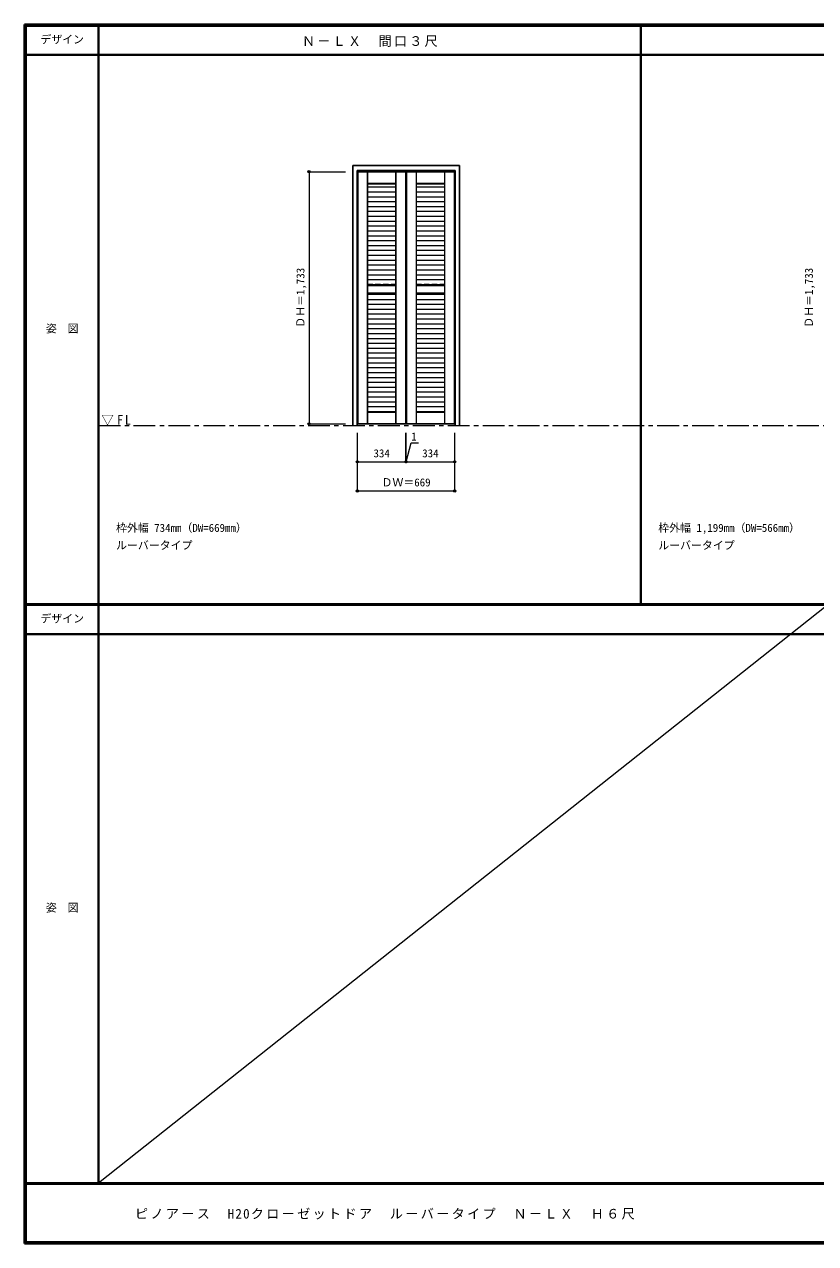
# Model space of a CAD drawing. Units: millimetres, scale not verified. Extents: x -6000 to 5700, y -4307 to 4260.
# Drawn here: x -6000 to -562, y -4205 to 4175 of the extents above; entities that cross this region are included whole.
import ezdxf
from ezdxf.enums import TextEntityAlignment as Align

# ---------------------------------------------------------------- set-up
doc = ezdxf.new("R2010")
doc.units = ezdxf.units.MM
doc.header["$LTSCALE"] = 30
doc.header["$PDMODE"] = 32
doc.header["$PDSIZE"] = 15
doc.linetypes.add('CHAIN1', pattern=[8, 5, -1, 1, -1])
doc.linetypes.add('DASHED1', pattern=[1.8, 1.2, -0.6])
for name, color, linetype, lineweight in [('0-0_補助線', 7, 'Continuous', 18), ('0-1_通り芯', 7, 'CHAIN1', 18), ('0-2_扉', 3, 'Continuous', 25), ('0-3_仕上げ', 7, 'Continuous', 18), ('0-4_枠', 3, 'Continuous', 25), ('0-B_寸法', 4, 'Continuous', 9), ('F-1_枠', 6, 'Continuous', 40)]:
    doc.layers.add(name, color=color, linetype=linetype, lineweight=lineweight)
doc.layers.add('0-A_文字', color=7, linetype='Continuous')
doc.layers.add('F-A_文字', color=7, linetype='Continuous')
doc.styles.add('ＭＳ ゴシック', font='')
doc.styles.get('ＭＳ ゴシック').set_extended_font_data('MS Gothic')

msp = doc.modelspace()

# ---------------------------------------------------------------- linework, layer by layer
at = {"layer": '0-0_補助線'}
msp.add_line((-478.47, 184.5), (-5490, -3790), dxfattribs=at)
at = {"layer": '0-1_通り芯'}
msp.add_line((-5490, 1418), (5690, 1418), dxfattribs=at)
at = {"layer": '0-2_扉'}
for p, q in [((-3377.17, 3162.5), (-3711.17, 3162.5)), ((-3711.17, 3162.5), (-3711.17, 1429.5)), ((-3377.17, 1429.5), (-3377.17, 3162.5)), ((-3376.17, 3162.5), (-3042.17, 3162.5)), ((-3376.17, 1429.5), (-3376.17, 3162.5)), ((-3042.17, 3162.5), (-3042.17, 1429.5)), ((-3377.17, 1429.5), (-3711.17, 1429.5)), ((-3376.17, 1429.5), (-3042.17, 1429.5))]:
    msp.add_line(p, q, dxfattribs=at)
at = {"layer": '0-3_仕上げ'}
for p, q in [((-3708.17, 3162.5), (-3708.17, 1429.5)), ((-3643.17, 3162.5), (-3643.17, 1429.5)), ((-3642.17, 3162.5), (-3642.17, 1429.5)), ((-3446.17, 1429.5), (-3446.17, 3162.5)), ((-3445.17, 1429.5), (-3445.17, 3162.5)), ((-3380.17, 3162.5), (-3380.17, 1429.5)), ((-3373.17, 3162.5), (-3373.17, 1429.5)), ((-3308.17, 3162.5), (-3308.17, 1429.5)), ((-3307.17, 3162.5), (-3307.17, 1429.5)), ((-3111.17, 1429.5), (-3111.17, 3162.5)), ((-3110.17, 1429.5), (-3110.17, 3162.5)), ((-3045.17, 3162.5), (-3045.17, 1429.5)), ((-3446.17, 3082.5), (-3642.17, 3082.5)), ((-3446.17, 3079.5), (-3642.17, 3079.5)), ((-3446.17, 3076.04), (-3642.17, 3076.04)), ((-3446.17, 3055.47), (-3642.17, 3055.47)), ((-3446.17, 3021.97), (-3642.17, 3021.97)), ((-3111.17, 3082.5), (-3307.17, 3082.5)), ((-3111.17, 3079.5), (-3307.17, 3079.5)), ((-3111.17, 3076.04), (-3307.17, 3076.04)), ((-3111.17, 3055.47), (-3307.17, 3055.47)), ((-3111.17, 3021.97), (-3307.17, 3021.97)), ((-3446.17, 2988.47), (-3642.17, 2988.47)), ((-3446.17, 2954.97), (-3642.17, 2954.97)), ((-3111.17, 2988.47), (-3307.17, 2988.47)), ((-3111.17, 2954.97), (-3307.17, 2954.97)), ((-3446.17, 2921.47), (-3642.17, 2921.47)), ((-3446.17, 2887.97), (-3642.17, 2887.97)), ((-3446.17, 2854.47), (-3642.17, 2854.47)), ((-3111.17, 2921.47), (-3307.17, 2921.47)), ((-3111.17, 2887.97), (-3307.17, 2887.97)), ((-3111.17, 2854.47), (-3307.17, 2854.47)), ((-3446.17, 2820.97), (-3642.17, 2820.97)), ((-3446.17, 2787.47), (-3642.17, 2787.47)), ((-3111.17, 2820.97), (-3307.17, 2820.97)), ((-3111.17, 2787.47), (-3307.17, 2787.47)), ((-3446.17, 2753.97), (-3642.17, 2753.97)), ((-3446.17, 2720.47), (-3642.17, 2720.47)), ((-3446.17, 2686.97), (-3642.17, 2686.97)), ((-3111.17, 2753.97), (-3307.17, 2753.97)), ((-3111.17, 2720.47), (-3307.17, 2720.47)), ((-3111.17, 2686.97), (-3307.17, 2686.97)), ((-3446.17, 2653.47), (-3642.17, 2653.47)), ((-3446.17, 2619.97), (-3642.17, 2619.97)), ((-3111.17, 2653.47), (-3307.17, 2653.47)), ((-3111.17, 2619.97), (-3307.17, 2619.97)), ((-3446.17, 2586.47), (-3642.17, 2586.47)), ((-3446.17, 2552.97), (-3642.17, 2552.97)), ((-3446.17, 2519.47), (-3642.17, 2519.47)), ((-3111.17, 2586.47), (-3307.17, 2586.47)), ((-3111.17, 2552.97), (-3307.17, 2552.97)), ((-3111.17, 2519.47), (-3307.17, 2519.47)), ((-3446.17, 2485.97), (-3642.17, 2485.97)), ((-3446.17, 2452.47), (-3642.17, 2452.47)), ((-3111.17, 2485.97), (-3307.17, 2485.97)), ((-3111.17, 2452.47), (-3307.17, 2452.47)), ((-3446.17, 2418.97), (-3642.17, 2418.97)), ((-3446.17, 2385.47), (-3642.17, 2385.47)), ((-3642.17, 2379.5), (-3446.17, 2379.5)), ((-3111.17, 2418.97), (-3307.17, 2418.97)), ((-3111.17, 2385.47), (-3307.17, 2385.47)), ((-3307.17, 2379.5), (-3111.17, 2379.5)), ((-3642.17, 2330.09), (-3446.17, 2330.09)), ((-3642.17, 2321.04), (-3446.17, 2321.04)), ((-3642.17, 2284.96), (-3446.17, 2284.96)), ((-3307.17, 2330.09), (-3111.17, 2330.09)), ((-3307.17, 2321.04), (-3111.17, 2321.04)), ((-3307.17, 2284.96), (-3111.17, 2284.96)), ((-3642.17, 2251.46), (-3446.17, 2251.46)), ((-3642.17, 2217.96), (-3446.17, 2217.96)), ((-3642.17, 2184.47), (-3446.17, 2184.47)), ((-3307.17, 2251.46), (-3111.17, 2251.46)), ((-3307.17, 2217.96), (-3111.17, 2217.96)), ((-3307.17, 2184.47), (-3111.17, 2184.47)), ((-3642.17, 2150.96), (-3446.17, 2150.96)), ((-3642.17, 2117.46), (-3446.17, 2117.46)), ((-3307.17, 2150.96), (-3111.17, 2150.96)), ((-3307.17, 2117.46), (-3111.17, 2117.46)), ((-3642.17, 2083.96), (-3446.17, 2083.96)), ((-3642.17, 2050.46), (-3446.17, 2050.46)), ((-3642.17, 2016.96), (-3446.17, 2016.96)), ((-3307.17, 2083.96), (-3111.17, 2083.96)), ((-3307.17, 2050.46), (-3111.17, 2050.46)), ((-3307.17, 2016.96), (-3111.17, 2016.96)), ((-3642.17, 1983.46), (-3446.17, 1983.46)), ((-3642.17, 1949.96), (-3446.17, 1949.96)), ((-3307.17, 1983.46), (-3111.17, 1983.46)), ((-3307.17, 1949.96), (-3111.17, 1949.96)), ((-3642.17, 1916.46), (-3446.17, 1916.46)), ((-3642.17, 1882.96), (-3446.17, 1882.96)), ((-3642.17, 1849.46), (-3446.17, 1849.46)), ((-3307.17, 1916.46), (-3111.17, 1916.46)), ((-3307.17, 1882.96), (-3111.17, 1882.96)), ((-3307.17, 1849.46), (-3111.17, 1849.46)), ((-3642.17, 1815.96), (-3446.17, 1815.96)), ((-3642.17, 1782.46), (-3446.17, 1782.46)), ((-3307.17, 1815.96), (-3111.17, 1815.96)), ((-3307.17, 1782.46), (-3111.17, 1782.46)), ((-3642.17, 1748.96), (-3446.17, 1748.96)), ((-3642.17, 1715.46), (-3446.17, 1715.46)), ((-3642.17, 1681.97), (-3446.17, 1681.97)), ((-3307.17, 1748.96), (-3111.17, 1748.96)), ((-3307.17, 1715.46), (-3111.17, 1715.46)), ((-3307.17, 1681.97), (-3111.17, 1681.97)), ((-3642.17, 1648.46), (-3446.17, 1648.46)), ((-3642.17, 1614.96), (-3446.17, 1614.96)), ((-3307.17, 1648.46), (-3111.17, 1648.46)), ((-3307.17, 1614.96), (-3111.17, 1614.96)), ((-3642.17, 1581.46), (-3446.17, 1581.46)), ((-3642.17, 1547.96), (-3446.17, 1547.96)), ((-3642.17, 1514.46), (-3446.17, 1514.46)), ((-3642.17, 1512.5), (-3446.17, 1512.5)), ((-3642.17, 1509.5), (-3446.17, 1509.5)), ((-3307.17, 1581.46), (-3111.17, 1581.46)), ((-3307.17, 1547.96), (-3111.17, 1547.96)), ((-3307.17, 1514.46), (-3111.17, 1514.46)), ((-3307.17, 1512.5), (-3111.17, 1512.5)), ((-3307.17, 1509.5), (-3111.17, 1509.5))]:
    msp.add_line(p, q, dxfattribs=at)
at = {"layer": '0-3_仕上げ', "linetype": 'DASHED1'}
for p, q in [((-3642.17, 2389.83), (-3446.17, 2389.83)), ((-3307.17, 2389.83), (-3111.17, 2389.83)), ((-3642.17, 2319.83), (-3446.17, 2319.83)), ((-3307.17, 2319.83), (-3111.17, 2319.83))]:
    msp.add_line(p, q, dxfattribs=at)
at = {"layer": '0-4_枠'}
for p, q in [((-3743.67, 3206), (-3009.67, 3206)), ((-3743.67, 1418), (-3743.67, 3206)), ((-3009.67, 1418), (-3009.67, 3206)), ((-3713.67, 3170), (-3039.67, 3170)), ((-3713.67, 1418), (-3713.67, 3170)), ((-3039.67, 1418), (-3039.67, 3170))]:
    msp.add_line(p, q, dxfattribs=at)
at = {"layer": '0-B_寸法'}
for p, q in [((-4043.67, 3162.5), (-3793.67, 3162.5)), ((-4043.67, 3162.5), (-4043.67, 1429.5)), ((-4043.67, 1429.5), (-3793.67, 1429.5)), ((-3711.17, 968), (-3711.17, 1368)), ((-3377.17, 1168), (-3377.17, 1368)), ((-3376.17, 1168), (-3376.17, 1368)), ((-3042.17, 968), (-3042.17, 1368)), ((-3376.67, 1168), (-3341.72, 1298.43)), ((-3341.72, 1298.43), (-3290.93, 1298.43)), ((-3711.17, 1168), (-3377.17, 1168)), ((-3377.17, 1168), (-3376.17, 1168)), ((-3376.17, 1168), (-3042.17, 1168)), ((-3711.17, 968), (-3042.17, 968))]:
    msp.add_line(p, q, dxfattribs=at)
at = {"layer": '0-B_寸法', "color": 7}
for p in [(-4043.67, 3162.5), (-4043.67, 1429.5), (-3711.17, 1168), (-3377.17, 1168), (-3376.17, 1168), (-3042.17, 1168), (-3711.17, 968), (-3042.17, 968)]:
    msp.add_point(p, dxfattribs=at)
at = {"layer": 'F-1_枠'}
for p, q in [((-6000, 4175), (5700, 4175)), ((-6000, 4175), (-6000, -4205)), ((-6000, 4170), (5700, 4170)), ((-6000, 4165), (5700, 4165)), ((-5995, 4175), (-5995, -4205)), ((-5990, 4175), (-5990, -4205)), ((-5490, 4175), (-5490, -3790)), ((-1763.33, 190.5), (-1763.33, 4175)), ((-6000, 3965), (5700, 3965)), ((-6000, 190.5), (5700, 190.5)), ((-6000, 187.5), (5700, 187.5)), ((-6000, 184.5), (5700, 184.5)), ((-6000, -15.5), (5700, -15.5)), ((5700, -3790), (-6000, -3790)), ((5700, -3795), (-6000, -3795)), ((5700, -4195), (-6000, -4195)), ((5700, -4200), (-6000, -4200)), ((5700, -4205), (-6000, -4205))]:
    msp.add_line(p, q, dxfattribs=at)

# ---------------------------------------------------------------- texts
at = {"layer": '0-A_文字', "style": 'ＭＳ ゴシック'}
for s, p in [('枠外幅 734mm（DW=669mm）', (-5370, 670.5)), ('枠外幅 1,199mm（DW=566mm）', (-1643.33, 670.5)), ('ルーバータイプ', (-5370, 550.5)), ('ルーバータイプ', (-1643.33, 550.5))]:
    msp.add_text(s, height=54.99, dxfattribs=at).set_placement(p, align=Align.BOTTOM_LEFT)
at = {"layer": '0-A_文字', "char_height": 65.98, "attachment_point": 7, "style": 'ＭＳ ゴシック'}
for s, insert in [('\\T1.17;Ｎ－ＬＸ\u3000間口３尺', (-4091.67, 4020)), ('\\T1.26;\\W0.95;▽FL', (-5471.25, 1418))]:
    msp.add_mtext(s, dxfattribs=dict(at, insert=insert))
at = {"layer": '0-B_寸法', "color": 7, "style": 'ＭＳ ゴシック'}
for p in [(-4058.67, 2089.75), (-564.5, 2089.75)]:
    msp.add_text('ＤＨ＝1,733', height=54.99, rotation=90, dxfattribs=at).set_placement(p, align=Align.BOTTOM_LEFT)
for s, p in [('1', (-3341.72, 1298.43)), ('334', (-3600.42, 1183)), ('334', (-3265.42, 1183)), ('ＤＷ＝669', (-3545.42, 983))]:
    msp.add_text(s, height=54.99, dxfattribs=at).set_placement(p, align=Align.BOTTOM_LEFT)
at = {"layer": 'F-A_文字', "style": 'ＭＳ ゴシック'}
for s, p in [('デザイン', (-5890, 4027.5)), ('姿\u3000図', (-5852.5, 2040.25)), ('デザイン', (-5890, 47)), ('姿\u3000図', (-5852.5, -1940.25))]:
    msp.add_text(s, height=54.99, dxfattribs=at).set_placement(p, align=Align.BOTTOM_LEFT)
at = {"layer": 'F-A_文字', "insert": (-5240, -4040), "char_height": 65.98, "attachment_point": 7, "style": 'ＭＳ ゴシック'}
msp.add_mtext('\\T1.18;ピノアース\u3000H20クローゼットドア\u3000ルーバータイプ\u3000Ｎ－ＬＸ\u3000Ｈ６尺', dxfattribs=at)

doc.saveas('drawing.dxf')
